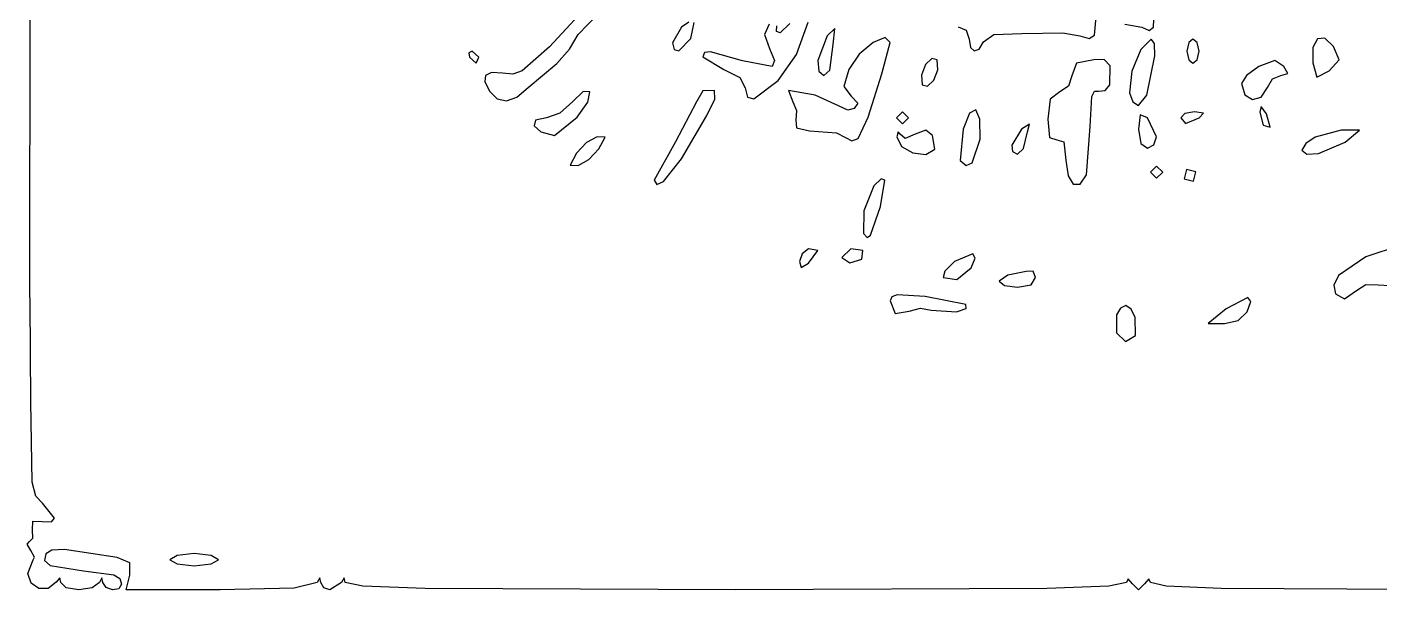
# Model space of a CAD drawing. Extents: x -0.8 to 79.1, y -6.2 to 80.1.
# Drawn here: x 4 to 51.43, y -6.17 to 13.56 of the extents above; entities that cross this region are included whole.
import ezdxf

# ---------------------------------------------------------------- set-up
doc = ezdxf.new("R2010")
doc.units = 0

msp = doc.modelspace()

# ---------------------------------------------------------------- linework, layer by layer
at = {"layer": 'Layer 1', "color": 4}
for p, q in [((4.091402, 4.24546), (4.141005, 32.207748)), ((24.15335, 14.85825), (22.313743, 12.873973)), ((41.426365, 13.284153), (41.514293, 14.295933)), ((23.32295, 13.302744), (24.004243, 14.007008)), ((43.487507, 13.556344), (43.501208, 13.826615)), ((23.01717, 12.787805), (23.32295, 13.302744)), ((26.941886, 13.558868), (26.625057, 13.010769)), ((27.196681, 13.732258), (26.941886, 13.558868)), ((27.271471, 13.161044), (27.390182, 13.721859)), ((30.014712, 13.666205), (29.852276, 13.301948)), ((29.852276, 13.301948), (30.02442, 12.81761)), ((30.278823, 13.404855), (30.281581, 13.607119)), ((30.408006, 13.361239), (30.278823, 13.404855)), ((30.740954, 13.691173), (30.408006, 13.361239)), ((30.972373, 12.597212), (31.382549, 13.737926)), ((32.319698, 13.509786), (32.052113, 13.261475)), ((32.264342, 12.957167), (32.319698, 13.509786)), ((36.647021, 13.567345), (36.924045, 13.454588)), ((36.924045, 13.454588), (37.024256, 13.142889)), ((37.529767, 13.047963), (37.890498, 13.2992)), ((37.890498, 13.2992), (38.878899, 13.340611)), ((38.878899, 13.340611), (40.313805, 13.363104)), ((40.313805, 13.363104), (40.906587, 13.256466)), ((41.232981, 13.168719), (41.426365, 13.284153)), ((42.490376, 13.664912), (43.080782, 13.560687)), ((43.080782, 13.560687), (43.33789, 13.445595)), ((43.33789, 13.445595), (43.487507, 13.556344)), ((22.313743, 12.873973), (21.361499, 12.027069)), ((26.625057, 13.010769), (26.688292, 12.778317)), ((26.847552, 12.732956), (27.271471, 13.161044)), ((27.271471, 13.161044), (27.271471, 13.161044)), ((30.02442, 12.81761), (30.200657, 12.388813)), ((32.052113, 13.261475), (31.72838, 12.393801)), ((32.143, 12.055196), (32.264342, 12.957167)), ((33.658534, 13.02624), (33.173218, 12.611931)), ((34.083251, 13.203299), (33.658534, 13.02624)), ((33.969825, 11.926852), (34.265286, 13.024784)), ((34.265286, 13.024784), (34.083251, 13.203299)), ((37.024256, 13.142889), (37.077925, 12.849906)), ((37.077925, 12.849906), (37.209499, 12.730902)), ((37.374829, 12.794165), (37.529764, 13.047983)), ((37.529764, 13.047983), (37.529767, 13.047963)), ((40.906587, 13.256466), (41.232981, 13.168719)), ((43.408078, 13.142869), (43.050624, 12.771467)), ((43.524792, 12.983788), (43.408078, 13.142869)), ((43.535241, 12.555061), (43.524792, 12.983788)), ((44.726833, 13.018183), (44.664492, 12.718409)), ((44.87672, 13.142869), (44.726833, 13.018183)), ((45.026606, 13.018183), (44.87672, 13.142869)), ((45.088948, 12.718409), (45.026606, 13.018183)), ((49.07705, 12.848606), (49.074341, 12.305419)), ((49.237785, 13.154431), (49.07705, 12.848606)), ((49.500456, 13.179112), (49.237785, 13.154431)), ((49.808974, 12.878864), (49.500456, 13.179112)), ((50.002994, 12.414057), (49.808974, 12.878864)), ((49.808974, 12.878864), (49.808974, 12.878864)), ((19.608986, 12.718409), (19.488785, 12.656068)), ((19.488785, 12.656068), (19.515398, 12.506181)), ((19.515398, 12.506181), (19.740152, 12.293953)), ((19.833741, 12.506181), (19.608986, 12.718409)), ((19.740152, 12.293953), (19.833741, 12.506181)), ((19.833741, 12.506181), (19.833741, 12.506181)), ((22.574194, 12.284041), (23.01717, 12.787805)), ((26.688292, 12.778317), (26.847552, 12.732956)), ((27.744489, 12.670079), (27.68621, 12.52264)), ((27.68621, 12.52264), (28.429009, 12.081724)), ((27.957637, 12.700047), (27.744489, 12.670079)), ((29.078394, 12.38482), (27.957637, 12.700047)), ((30.123536, 12.183724), (29.078394, 12.38482)), ((30.200657, 12.388813), (30.123536, 12.183724)), ((30.336377, 11.69085), (30.972373, 12.597212)), ((31.72838, 12.393801), (31.758047, 12.022611)), ((33.173218, 12.611931), (32.809386, 12.078693)), ((35.715691, 12.460139), (35.494887, 12.251903)), ((35.912019, 12.41177), (35.715691, 12.460139)), ((35.927919, 12.068929), (35.912019, 12.41177)), ((37.209499, 12.730902), (37.374829, 12.794165)), ((41.398735, 12.420064), (40.791319, 12.296851)), ((41.766014, 12.424889), (41.398735, 12.420064)), ((41.975704, 12.204937), (41.766014, 12.424889)), ((43.050624, 12.771467), (42.728854, 12.015391)), ((43.259386, 11.179754), (43.535241, 12.555061)), ((44.664492, 12.718409), (44.726833, 12.418637)), ((44.726833, 12.418637), (44.87672, 12.293953)), ((44.87672, 12.293953), (45.026606, 12.418637)), ((45.026606, 12.418637), (45.088948, 12.718409)), ((45.088948, 12.718409), (45.088948, 12.718409)), ((47.744807, 12.387851), (47.189887, 12.176802)), ((48.06479, 12.182249), (47.744807, 12.387851)), ((49.64658, 12.033676), (50.002994, 12.414057)), ((20.075343, 11.871399), (20.047773, 11.649918)), ((20.284582, 11.973231), (20.075343, 11.871399)), ((20.668971, 11.946515), (20.284582, 11.973231)), ((21.029428, 11.917307), (20.668971, 11.946515)), ((21.361499, 12.027069), (21.029428, 11.917307)), ((21.566108, 11.447001), (22.574194, 12.284041)), ((22.574194, 12.284041), (22.574194, 12.284041)), ((28.429009, 12.081724), (28.990278, 11.796779)), ((31.758047, 12.022611), (31.930772, 11.869496)), ((31.930772, 11.869496), (32.143, 12.055196)), ((32.143, 12.055196), (32.143, 12.055196)), ((32.809386, 12.078693), (32.630709, 11.483858)), ((33.489135, 10.400527), (33.969825, 11.926852)), ((35.494887, 12.251903), (35.361629, 11.882292)), ((35.361629, 11.882292), (35.377529, 11.53945)), ((35.794661, 11.699318), (35.927919, 12.068929)), ((35.927919, 12.068929), (35.927919, 12.068929)), ((40.791319, 12.296851), (40.632146, 11.849628)), ((41.965527, 11.534257), (41.975704, 12.204937)), ((42.728854, 12.015391), (42.650999, 11.257229)), ((46.755305, 11.87055), (46.574549, 11.581079)), ((47.189887, 12.176802), (46.755305, 11.87055)), ((47.670332, 11.744812), (47.960153, 11.869496)), ((47.960153, 11.869496), (48.203079, 11.930302)), ((48.203079, 11.930302), (48.06479, 12.182249)), ((49.074341, 12.305419), (49.218603, 11.80428)), ((49.218603, 11.80428), (49.64658, 12.033676)), ((20.047773, 11.649918), (20.20839, 11.31769)), ((21.16867, 11.109832), (21.566108, 11.447001)), ((28.990278, 11.796779), (29.17181, 11.42858)), ((29.17181, 11.42858), (29.252796, 11.109833)), ((29.484821, 11.049758), (30.336386, 11.69085)), ((30.336386, 11.69085), (30.336377, 11.69085)), ((32.630709, 11.483858), (32.894595, 11.146511)), ((35.377529, 11.53945), (35.573857, 11.491081)), ((35.573857, 11.491081), (35.794661, 11.699318)), ((40.515149, 11.497179), (40.207689, 11.294302)), ((40.632146, 11.849628), (40.515149, 11.497179)), ((41.795861, 11.335544), (41.965527, 11.534257)), ((46.574549, 11.581079), (46.693389, 11.19122)), ((47.27247, 11.104691), (47.484956, 11.445042)), ((47.484956, 11.44504), (47.670332, 11.744812)), ((47.484956, 11.445042), (47.484956, 11.44504)), ((20.20839, 11.31769), (20.484067, 11.044629)), ((20.484067, 11.044629), (20.806075, 10.975525)), ((20.806075, 10.975525), (21.16867, 11.109832)), ((23.134058, 10.949742), (22.677488, 10.550129)), ((23.500424, 11.299777), (23.134058, 10.949742)), ((23.28769, 10.405099), (23.654299, 10.93619)), ((23.725093, 11.289264), (23.500424, 11.299777)), ((23.654299, 10.93619), (23.725093, 11.289264)), ((27.473972, 10.947843), (26.731171, 9.534979)), ((27.688196, 11.331543), (27.473972, 10.947843)), ((28.099999, 11.345511), (27.688196, 11.331543)), ((27.834712, 10.465771), (28.10854, 11.038836)), ((28.10854, 11.038836), (28.099999, 11.345511)), ((29.252796, 11.109833), (29.484821, 11.049758)), ((31.635166, 11.174396), (30.691006, 11.337163)), ((30.691006, 11.337163), (30.843048, 10.946497)), ((30.843048, 10.946497), (30.977963, 10.635628)), ((32.596788, 10.736617), (31.635166, 11.174396)), ((32.894595, 11.146511), (33.131232, 10.896158)), ((39.869837, 11.033162), (39.783233, 10.336437)), ((40.207689, 11.294302), (39.869837, 11.033162)), ((41.268833, 10.076248), (41.328909, 11.128792)), ((41.328909, 11.128792), (41.41825, 11.311787)), ((41.41825, 11.311787), (41.55979, 11.320066)), ((41.55979, 11.320066), (41.795861, 11.335544)), ((42.650999, 11.257229), (42.77051, 10.938961)), ((42.77051, 10.938961), (42.966663, 10.808352)), ((42.966663, 10.808352), (43.259386, 11.179754)), ((43.259386, 11.179754), (43.259386, 11.179754)), ((46.693389, 11.19122), (46.967321, 11.026254)), ((46.967321, 11.026254), (47.27247, 11.104691)), ((22.677488, 10.550129), (22.213342, 10.383918)), ((26.9434, 8.948036), (27.834712, 10.465771)), ((30.977963, 10.635628), (30.956699, 10.304684)), ((32.771201, 10.647663), (32.596788, 10.736617)), ((33.000338, 10.707446), (32.771201, 10.647663)), ((33.131232, 10.896158), (33.000338, 10.707446)), ((34.689745, 10.596135), (34.477517, 10.383907)), ((34.901973, 10.383907), (34.689745, 10.596135)), ((37.046781, 10.548315), (36.817983, 9.981537)), ((37.260052, 10.656465), (37.046781, 10.548315)), ((37.400327, 10.33987), (37.260052, 10.656465)), ((43.024054, 10.480998), (42.966663, 9.985426)), ((43.285004, 10.383898), (43.024054, 10.480998)), ((44.592533, 10.532803), (44.452263, 10.383907)), ((44.929778, 10.592887), (44.592533, 10.532803)), ((45.250699, 10.549795), (44.929778, 10.592887)), ((45.088948, 10.383907), (45.250699, 10.549795)), ((47.266154, 10.775571), (47.217688, 10.578451)), ((47.217688, 10.578451), (47.342069, 10.123614)), ((47.44937, 10.52716), (47.266154, 10.775571)), ((47.584402, 10.049645), (47.44937, 10.52716)), ((47.44937, 10.52716), (47.44937, 10.52716)), ((21.826545, 10.295543), (21.773909, 10.09659)), ((21.773909, 10.09659), (22.010753, 9.886318)), ((22.213342, 10.383918), (21.826545, 10.295543)), ((22.492397, 9.763986), (23.28769, 10.405099)), ((23.28769, 10.405099), (23.28769, 10.405099)), ((30.956699, 10.304684), (30.980457, 10.025615)), ((30.980457, 10.025615), (31.43055, 9.927116)), ((33.134852, 9.658001), (33.489135, 10.400527)), ((33.489135, 10.400527), (33.489135, 10.400527)), ((34.477517, 10.383907), (34.689745, 10.171678)), ((34.689745, 10.171678), (34.901973, 10.383907)), ((34.901973, 10.383907), (34.901973, 10.383907)), ((36.817983, 9.981537), (36.715867, 8.882194)), ((37.410139, 9.632411), (37.400327, 10.33987)), ((38.867938, 9.986512), (38.521273, 9.429098)), ((39.140404, 10.162252), (38.867938, 9.986512)), ((39.080166, 9.889024), (39.140404, 10.162252)), ((39.783233, 10.336437), (39.84858, 9.688487)), ((41.140013, 8.385082), (41.268833, 10.076248)), ((42.966663, 9.985426), (43.045208, 9.486256)), ((43.603347, 9.721226), (43.285004, 10.383898)), ((44.452263, 10.383907), (44.616308, 10.184476)), ((44.616308, 10.184476), (45.088948, 10.383907)), ((45.088948, 10.383907), (45.088948, 10.383907)), ((47.342069, 10.123614), (47.584402, 10.049645)), ((22.010753, 9.886318), (22.492397, 9.763986)), ((23.61473, 9.516411), (23.266285, 9.140021)), ((23.986028, 9.717713), (23.61473, 9.516411)), ((24.265012, 9.707171), (23.986028, 9.717713)), ((24.041429, 9.293253), (24.265012, 9.707171)), ((26.731171, 9.534979), (25.988371, 8.198022)), ((31.43055, 9.927116), (32.376259, 9.849981)), ((32.376259, 9.849981), (32.698385, 9.687027)), ((32.698385, 9.687027), (32.920707, 9.570488)), ((32.920707, 9.570488), (33.134852, 9.658001)), ((34.535537, 9.894772), (34.494272, 9.711837)), ((34.494272, 9.711837), (34.65676, 9.37664)), ((34.615521, 9.807919), (34.535537, 9.894772)), ((34.784125, 9.6564), (34.615521, 9.807919)), ((35.135814, 9.807919), (34.784125, 9.6564)), ((35.507549, 9.954271), (35.135814, 9.807919)), ((35.74336, 9.757342), (35.507549, 9.954271)), ((35.830473, 9.279828), (35.74336, 9.757342)), ((37.138265, 8.798356), (37.410139, 9.632411)), ((37.410139, 9.632411), (37.410139, 9.632411)), ((38.934317, 9.305397), (39.080166, 9.889024)), ((39.84858, 9.688487), (40.101576, 9.61173)), ((40.101576, 9.61173), (40.354503, 9.535713)), ((40.354503, 9.535713), (40.419917, 8.891634)), ((43.509835, 9.439805), (43.603347, 9.721226)), ((43.603347, 9.721226), (43.603347, 9.721226)), ((49.162578, 9.70961), (48.82838, 9.483374)), ((50.076323, 9.945531), (49.162578, 9.70961)), ((49.278909, 9.12722), (50.211982, 9.527822)), ((50.713008, 9.945319), (50.076323, 9.945531)), ((50.211982, 9.527921), (50.713008, 9.945319)), ((50.211982, 9.527822), (50.211982, 9.527921)), ((23.266285, 9.140021), (23.042701, 8.726104)), ((23.692983, 8.916864), (24.041429, 9.293253)), ((24.041429, 9.293253), (24.041429, 9.293253)), ((34.65676, 9.37664), (35.056511, 9.153175)), ((35.056511, 9.153175), (35.509193, 9.101039)), ((35.509193, 9.101039), (35.830473, 9.279828)), ((35.830473, 9.279828), (35.830473, 9.279828)), ((38.521273, 9.429098), (38.547029, 9.202616)), ((38.547029, 9.202616), (38.722088, 9.110526)), ((38.722088, 9.110526), (38.934317, 9.305397)), ((38.934317, 9.305397), (38.934317, 9.305397)), ((43.045208, 9.486256), (43.285004, 9.322754)), ((43.285004, 9.322754), (43.509835, 9.439805)), ((48.82838, 9.483374), (48.696835, 9.246201)), ((48.696835, 9.246201), (48.867764, 9.107594)), ((48.867764, 9.107594), (49.278909, 9.12722)), ((23.042701, 8.726104), (23.321685, 8.715564)), ((23.321685, 8.715564), (23.692983, 8.916864)), ((26.31587, 8.151813), (26.9434, 8.948036)), ((26.9434, 8.948036), (26.9434, 8.948036)), ((36.715867, 8.882194), (36.927647, 8.705835)), ((36.927647, 8.705835), (37.138265, 8.798356)), ((40.419917, 8.891634), (40.495461, 8.349076)), ((43.603347, 8.686066), (43.391119, 8.473838)), ((43.815576, 8.473838), (43.603347, 8.686066)), ((44.646365, 8.568749), (44.56958, 8.243483)), ((44.971631, 8.491962), (44.646365, 8.568749)), ((25.988371, 8.198022), (26.081339, 8.043479)), ((26.081339, 8.043479), (26.31587, 8.151813)), ((33.942875, 8.247332), (33.683852, 7.996324)), ((33.925468, 7.270502), (34.073639, 8.197555)), ((34.073639, 8.197555), (33.942875, 8.247332)), ((40.495461, 8.349076), (40.681374, 8.055156)), ((40.916583, 8.052837), (41.140013, 8.385082)), ((41.140013, 8.385082), (41.140013, 8.385082)), ((43.391119, 8.473838), (43.603347, 8.26161)), ((43.603347, 8.26161), (43.815576, 8.473838)), ((43.815576, 8.473838), (43.815576, 8.473838)), ((44.56958, 8.243483), (44.894847, 8.166698)), ((44.894847, 8.166698), (44.971631, 8.491962)), ((44.971631, 8.491962), (44.971631, 8.491962)), ((33.683852, 7.996324), (33.333963, 7.118035)), ((40.681374, 8.055156), (40.916583, 8.052837)), ((33.333963, 7.118035), (33.325017, 6.327671)), ((33.567852, 6.262275), (33.925468, 7.270502)), ((33.925468, 7.270502), (33.925468, 7.270502)), ((33.325017, 6.327671), (33.449856, 6.188672)), ((33.449856, 6.188672), (33.567852, 6.262275)), ((31.4002, 5.791612), (31.175371, 5.61086)), ((31.718544, 5.734191), (31.4002, 5.791612)), ((31.4002, 5.290408), (31.718544, 5.734191)), ((31.718544, 5.734191), (31.718544, 5.734191)), ((32.882951, 5.785484), (32.567457, 5.479929)), ((33.297693, 5.735199), (32.882951, 5.785484)), ((33.269118, 5.426123), (33.297693, 5.735199)), ((52.139615, 5.907862), (50.938642, 5.508744)), ((31.175371, 5.61086), (31.081859, 5.347829)), ((31.081859, 5.347829), (31.143847, 5.14028)), ((31.143847, 5.14028), (31.4002, 5.290408)), ((32.567457, 5.479929), (32.842441, 5.295518)), ((32.842441, 5.295518), (33.269118, 5.426123)), ((33.269118, 5.426123), (33.269118, 5.426123)), ((36.51206, 5.342777), (36.176137, 5.004211)), ((37.160975, 5.616846), (36.51206, 5.342777)), ((37.100121, 5.121058), (37.240311, 5.45725)), ((37.240311, 5.45725), (37.160975, 5.616846)), ((50.938642, 5.508744), (49.981213, 4.853089)), ((36.176137, 5.004211), (36.119136, 4.780675)), ((36.119136, 4.780675), (36.602356, 4.718902)), ((36.602356, 4.718902), (37.100121, 5.121058)), ((37.100121, 5.121058), (37.100121, 5.121058)), ((38.386388, 4.865951), (38.085403, 4.65372)), ((39.023073, 4.994772), (38.386388, 4.865951)), ((39.273534, 5.00428), (39.023073, 4.994772)), ((39.206669, 4.52297), (39.358776, 4.782541)), ((39.358776, 4.782541), (39.273534, 5.00428)), ((39.358776, 4.782541), (39.358776, 4.782541)), ((49.981213, 4.853089), (49.814289, 4.520529)), ((38.085403, 4.65372), (38.27243, 4.503835)), ((38.27243, 4.503835), (38.722088, 4.441492)), ((38.722088, 4.441492), (39.206669, 4.52297)), ((49.814289, 4.520529), (49.875928, 4.210112)), ((50.193411, 4.031306), (50.60519, 4.333327)), ((50.60519, 4.333327), (50.931733, 4.533149)), ((50.60519, 4.333327), (50.60519, 4.333327)), ((50.931733, 4.533149), (51.373978, 4.522549)), ((51.373978, 4.522549), (51.782243, 4.506714)), ((4.113522, 3.91092), (4.091402, 4.24546)), ((4.129081, 0.435836), (4.113522, 3.91092)), ((34.318592, 4.102421), (34.265286, 3.961562)), ((34.265286, 3.961562), (34.435, 3.523903)), ((34.509128, 4.170661), (34.318592, 4.102421)), ((35.485601, 4.111921), (34.509128, 4.170661)), ((36.916007, 3.840426), (35.485601, 4.111921)), ((36.930223, 3.692564), (36.916007, 3.840426)), ((42.521243, 3.804807), (42.33076, 3.710019)), ((42.709762, 3.678678), (42.521243, 3.804807)), ((46.804514, 4.077283), (46.043873, 3.679546)), ((46.779886, 3.579698), (46.905849, 3.938305)), ((46.905849, 3.938305), (46.804514, 4.077283)), ((49.875928, 4.210112), (50.193411, 4.031306)), ((34.435, 3.523903), (34.929877, 3.607511)), ((34.929877, 3.607511), (35.319495, 3.709821)), ((35.319495, 3.709821), (35.697832, 3.633363)), ((35.697832, 3.633363), (36.58817, 3.584327)), ((35.697832, 3.633363), (35.697832, 3.633363)), ((36.58817, 3.584327), (36.930223, 3.692564)), ((42.196797, 3.472454), (42.194497, 2.849778)), ((42.33076, 3.710019), (42.196797, 3.472454)), ((42.855031, 3.380192), (42.709762, 3.678678)), ((42.861721, 2.745562), (42.855031, 3.380192)), ((46.043873, 3.679546), (45.407292, 3.170228)), ((46.463602, 3.279396), (46.779886, 3.579622)), ((46.779886, 3.579622), (46.779886, 3.579698)), ((42.194497, 2.849778), (42.50808, 2.543061)), ((45.407292, 3.170228), (45.983454, 3.169099)), ((45.983454, 3.169099), (46.463602, 3.279396)), ((42.50808, 2.543061), (42.861721, 2.745562)), ((42.861721, 2.745562), (42.861721, 2.745562)), ((4.17703, -2.387492), (4.129081, 0.435836)), ((4.304752, -2.883533), (4.17703, -2.387492)), ((4.543704, -3.131027), (4.304752, -2.883533)), ((4.96364, -3.654092), (4.543704, -3.131027)), ((4.194074, -4.062033), (4.195705, -3.755678)), ((4.195705, -3.755678), (4.532286, -3.76844)), ((4.532286, -3.76844), (4.853925, -3.787383)), ((4.853925, -3.787383), (4.96364, -3.654092)), ((4.205672, -4.35165), (4.194074, -4.062033)), ((3.998767, -4.560609), (4.082966, -4.47211)), ((4.128821, -4.790454), (3.998767, -4.560609)), ((4.082966, -4.47211), (4.205672, -4.35165)), ((4.022706, -5.598202), (4.207864, -5.108798)), ((4.261023, -5.015284), (4.128821, -4.790454)), ((4.207864, -5.108798), (4.261023, -5.015284)), ((4.653976, -4.905316), (4.606451, -5.142044)), ((4.606451, -5.142044), (4.803396, -5.317723)), ((4.861683, -4.777673), (4.653976, -4.905316)), ((5.305748, -4.753956), (4.861683, -4.777673)), ((7.152893, -5.030862), (5.305748, -4.753956)), ((7.606414, -5.215789), (7.152893, -5.030862)), ((7.6074, -5.656188), (7.606414, -5.215789)), ((9.259449, -4.95891), (9.01008, -5.108798)), ((9.01008, -5.108798), (9.259449, -5.258684)), ((9.858994, -4.896567), (9.259449, -4.95891)), ((10.45854, -4.95891), (9.858994, -4.896567)), ((10.707909, -5.108798), (10.45854, -4.95891)), ((10.45854, -5.258684), (10.707909, -5.108798)), ((10.707909, -5.108798), (10.707909, -5.108798)), ((4.138182, -5.935574), (4.0227, -5.598197)), ((4.0227, -5.598197), (4.022706, -5.598202)), ((4.803396, -5.317723), (5.97369, -5.505492)), ((5.97369, -5.505492), (7.042445, -5.640523)), ((7.042445, -5.640523), (7.252899, -5.772601)), ((7.478458, -6.169937), (7.6074, -5.656188)), ((9.259449, -5.258684), (9.858994, -5.321026)), ((9.858994, -5.321026), (10.45854, -5.258684)), ((4.413843, -6.118537), (4.138182, -5.935574)), ((4.743507, -6.115523), (4.413843, -6.118537)), ((5.020997, -5.89497), (4.743507, -6.115523)), ((5.149736, -5.74971), (5.020997, -5.89497)), ((5.186708, -5.904651), (5.149736, -5.74971)), ((5.366533, -6.093863), (5.186708, -5.904651)), ((5.808958, -6.169937), (5.366533, -6.093863)), ((6.277571, -6.092008), (5.808958, -6.169937)), ((6.535003, -5.904651), (6.277571, -6.092008)), ((6.62399, -5.745479), (6.535003, -5.904651)), ((6.658803, -5.904651), (6.62399, -5.745479)), ((6.769021, -6.086002), (6.658803, -5.904651)), ((6.992739, -6.165219), (6.769021, -6.086002)), ((7.21285, -6.130547), (6.992739, -6.165219)), ((7.312244, -5.970233), (7.21285, -6.130547)), ((7.252899, -5.772601), (7.312244, -5.970233)), ((13.358579, -6.110884), (10.773324, -6.169937)), ((14.175234, -5.904651), (13.358579, -6.110884)), ((14.264217, -5.745479), (14.175234, -5.904651)), ((14.299034, -5.904651), (14.264217, -5.745479)), ((14.399186, -6.092008), (14.299034, -5.904651)), ((14.616447, -6.169937), (14.399186, -6.092008)), ((15.024149, -5.904651), (14.616447, -6.169937)), ((15.113132, -5.745479), (15.024149, -5.904651)), ((15.147948, -5.904651), (15.113132, -5.745479)), ((15.776179, -6.034405), (15.147948, -5.904651)), ((17.955441, -6.115786), (15.776179, -6.034405)), ((28.853452, -6.169937), (17.955441, -6.115786)), ((39.751415, -6.115839), (28.853452, -6.169937)), ((41.924847, -6.034465), (39.751415, -6.115839)), ((42.545449, -5.904651), (41.924847, -6.034465)), ((42.599973, -5.784827), (42.545449, -5.904651)), ((42.757677, -5.957708), (42.599973, -5.784827)), ((42.966656, -6.169936), (42.757677, -5.957708)), ((43.175637, -5.957708), (42.966656, -6.169936)), ((43.333308, -5.784827), (43.175637, -5.957708)), ((43.387865, -5.904651), (43.333308, -5.784827)), ((43.938838, -6.03431), (43.387865, -5.904651)), ((45.863563, -6.115701), (43.938838, -6.03431)), ((55.488146, -6.169937), (45.863563, -6.115701)), ((10.773324, -6.169937), (7.478458, -6.169937))]:
    msp.add_line(p, q, dxfattribs=at)

doc.saveas('drawing.dxf')
